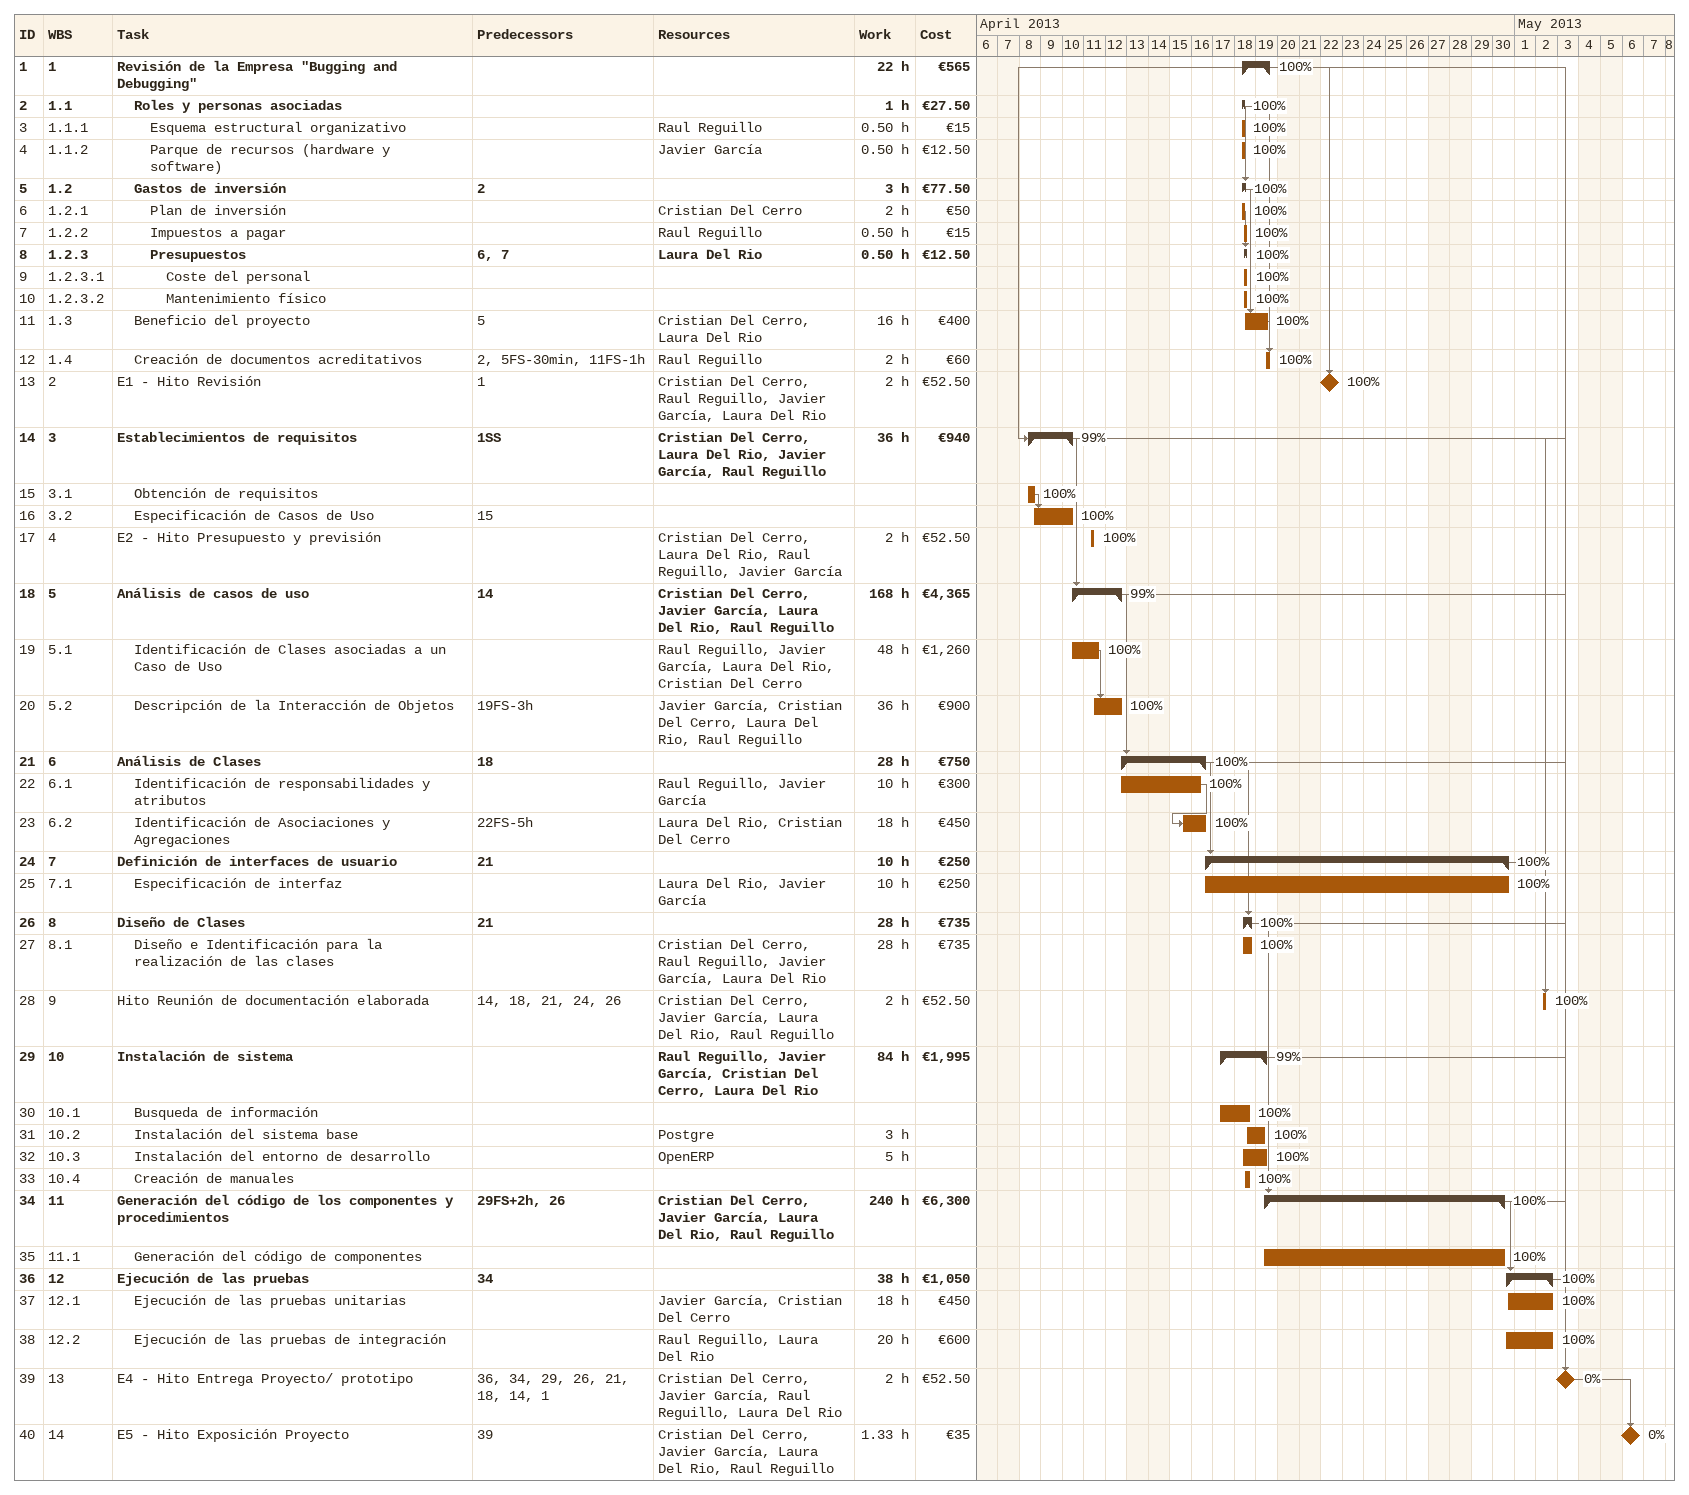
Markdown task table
| ID | WBS | Task | Start | Finish | Predecessors | Resources | % complete | Work (h) | Cost (€) |
|---|---|---|---|---|---|---|---|---|---|
| 1 | 1 | **Revisión de la Empresa "Bugging and Debugging"** | 2013-04-18 | 2013-04-19 |  |  | 100 | 22 | 565 |
| 2 | 1.1 | **Roles y personas asociadas** | 2013-04-18 | 2013-04-18 |  |  | 100 | 1 | 27.50 |
| 3 | 1.1.1 | Esquema estructural organizativo | 2013-04-18 | 2013-04-18 |  | Raul Reguillo | 100 | 0.50 | 15 |
| 4 | 1.1.2 | Parque de recursos (hardware y software) | 2013-04-18 | 2013-04-18 |  | Javier García | 100 | 0.50 | 12.50 |
| 5 | 1.2 | **Gastos de inversión** | 2013-04-18 | 2013-04-18 | 2 |  | 100 | 3 | 77.50 |
| 6 | 1.2.1 | Plan de inversión | 2013-04-18 | 2013-04-18 |  | Cristian Del Cerro | 100 | 2 | 50 |
| 7 | 1.2.2 | Impuestos a pagar | 2013-04-18 | 2013-04-18 |  | Raul Reguillo | 100 | 0.50 | 15 |
| 8 | 1.2.3 | **Presupuestos** | 2013-04-18 | 2013-04-18 | 6, 7 | Laura Del Rio | 100 | 0.50 | 12.50 |
| 9 | 1.2.3.1 | Coste del personal | 2013-04-18 | 2013-04-18 |  |  | 100 |  |  |
| 10 | 1.2.3.2 | Mantenimiento físico | 2013-04-18 | 2013-04-18 |  |  | 100 |  |  |
| 11 | 1.3 | Beneficio del proyecto | 2013-04-18 | 2013-04-19 | 5 | Cristian Del Cerro, Laura Del Rio | 100 | 16 | 400 |
| 12 | 1.4 | Creación de documentos acreditativos | 2013-04-19 | 2013-04-19 | 2, 5FS-30min, 11FS-1h | Raul Reguillo | 100 | 2 | 60 |
| 13 | 2 | E1 - Hito Revisión (milestone) | 2013-04-22 | 2013-04-22 | 1 | Cristian Del Cerro, Raul Reguillo, Javier García, Laura Del Rio | 100 | 2 | 52.50 |
| 14 | 3 | **Establecimientos de requisitos** | 2013-04-08 | 2013-04-10 | 1SS | Cristian Del Cerro, Laura Del Rio, Javier García, Raul Reguillo | 99 | 36 | 940 |
| 15 | 3.1 | Obtención de requisitos | 2013-04-08 | 2013-04-08 |  |  | 100 |  |  |
| 16 | 3.2 | Especificación de Casos de Uso | 2013-04-08 | 2013-04-10 | 15 |  | 100 |  |  |
| 17 | 4 | E2 - Hito Presupuesto y previsión | 2013-04-11 | 2013-04-11 |  | Cristian Del Cerro, Laura Del Rio, Raul Reguillo, Javier García | 100 | 2 | 52.50 |
| 18 | 5 | **Análisis de casos de uso** | 2013-04-10 | 2013-04-12 | 14 | Cristian Del Cerro, Javier García, Laura Del Rio, Raul Reguillo | 99 | 168 | 4365 |
| 19 | 5.1 | Identificación de Clases asociadas a un Caso de Uso | 2013-04-10 | 2013-04-11 |  | Raul Reguillo, Javier García, Laura Del Rio, Cristian Del Cerro | 100 | 48 | 1260 |
| 20 | 5.2 | Descripción de la Interacción de Objetos | 2013-04-11 | 2013-04-12 | 19FS-3h | Javier García, Cristian Del Cerro, Laura Del Rio, Raul Reguillo | 100 | 36 | 900 |
| 21 | 6 | **Análisis de Clases** | 2013-04-12 | 2013-04-16 | 18 |  | 100 | 28 | 750 |
| 22 | 6.1 | Identificación de responsabilidades y atributos | 2013-04-12 | 2013-04-16 |  | Raul Reguillo, Javier García | 100 | 10 | 300 |
| 23 | 6.2 | Identificación de Asociaciones y Agregaciones | 2013-04-15 | 2013-04-16 | 22FS-5h | Laura Del Rio, Cristian Del Cerro | 100 | 18 | 450 |
| 24 | 7 | **Definición de interfaces de usuario** | 2013-04-16 | 2013-04-30 | 21 |  | 100 | 10 | 250 |
| 25 | 7.1 | Especificación de interfaz | 2013-04-16 | 2013-04-30 |  | Laura Del Rio, Javier García | 100 | 10 | 250 |
| 26 | 8 | **Diseño de Clases** | 2013-04-18 | 2013-04-18 | 21 |  | 100 | 28 | 735 |
| 27 | 8.1 | Diseño e Identificación para la realización de las clases | 2013-04-18 | 2013-04-18 |  | Cristian Del Cerro, Raul Reguillo, Javier García, Laura Del Rio | 100 | 28 | 735 |
| 28 | 9 | Hito Reunión de documentación elaborada | 2013-05-02 | 2013-05-02 | 14, 18, 21, 24, 26 | Cristian Del Cerro, Javier García, Laura Del Rio, Raul Reguillo | 100 | 2 | 52.50 |
| 29 | 10 | **Instalación de sistema** | 2013-04-17 | 2013-04-19 |  | Raul Reguillo, Javier García, Cristian Del Cerro, Laura Del Rio | 99 | 84 | 1995 |
| 30 | 10.1 | Busqueda de información | 2013-04-17 | 2013-04-18 |  |  | 100 |  |  |
| 31 | 10.2 | Instalación del sistema base | 2013-04-18 | 2013-04-19 |  | Postgre | 100 | 3 |  |
| 32 | 10.3 | Instalación del entorno de desarrollo | 2013-04-18 | 2013-04-19 |  | OpenERP | 100 | 5 |  |
| 33 | 10.4 | Creación de manuales | 2013-04-18 | 2013-04-18 |  |  | 100 |  |  |
| 34 | 11 | **Generación del código de los componentes y procedimientos** | 2013-04-19 | 2013-04-30 | 29FS+2h, 26 | Cristian Del Cerro, Javier García, Laura Del Rio, Raul Reguillo | 100 | 240 | 6300 |
| 35 | 11.1 | Generación del código de componentes | 2013-04-19 | 2013-04-30 |  |  | 100 |  |  |
| 36 | 12 | **Ejecución de las pruebas** | 2013-04-30 | 2013-05-02 | 34 |  | 100 | 38 | 1050 |
| 37 | 12.1 | Ejecución de las pruebas unitarias | 2013-04-30 | 2013-05-02 |  | Javier García, Cristian Del Cerro | 100 | 18 | 450 |
| 38 | 12.2 | Ejecución de las pruebas de integración | 2013-04-30 | 2013-05-02 |  | Raul Reguillo, Laura Del Rio | 100 | 20 | 600 |
| 39 | 13 | E4 - Hito Entrega Proyecto/ prototipo (milestone) | 2013-05-03 | 2013-05-03 | 36, 34, 29, 26, 21, 18, 14, 1 | Cristian Del Cerro, Javier García, Raul Reguillo, Laura Del Rio | 0 | 2 | 52.50 |
| 40 | 14 | E5 - Hito Exposición Proyecto (milestone) | 2013-05-06 | 2013-05-06 | 39 | Cristian Del Cerro, Javier García, Laura Del Rio, Raul Reguillo | 0 | 1.33 | 35 |
